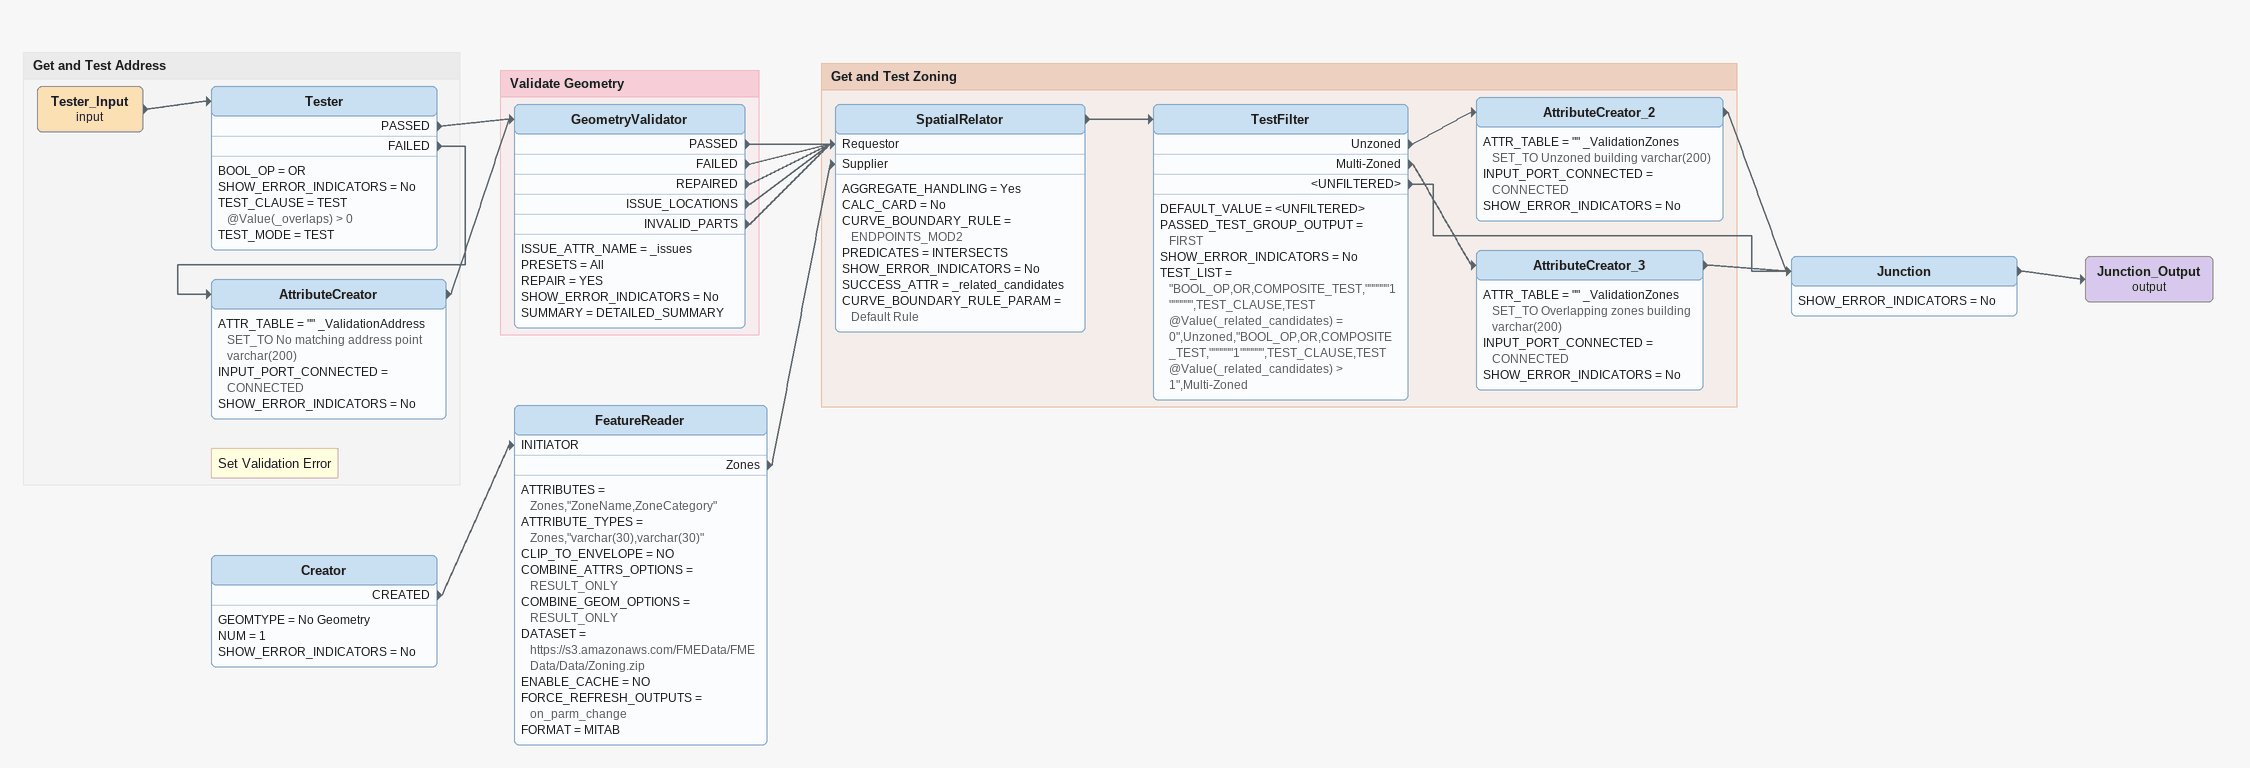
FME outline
Creator
    GEOMTYPE = No Geometry
    NUM = 1
    SHOW_ERROR_INDICATORS = No
    CREATED -> FeatureReader [INITIATOR]
FeatureReader
    ATTRIBUTES = Zones,"ZoneName,ZoneCategory"
    ATTRIBUTE_TYPES = Zones,"varchar(30),varchar(30)"
    CLIP_TO_ENVELOPE = NO
    COMBINE_ATTRS_OPTIONS = RESULT_ONLY
    COMBINE_GEOM_OPTIONS = RESULT_ONLY
    DATASET = https://s3.amazonaws.com/FMEData/FMEData/Data/Zoning.zip
    ENABLE_CACHE = NO
    FORCE_REFRESH_OUTPUTS = on_parm_change
    FORMAT = MITAB
    Zones -> SpatialRelator [Supplier]
Junction
    SHOW_ERROR_INDICATORS = No
    -> Junction_Output (output)
Junction_Output (output)

Bookmark: Get and Test Address
Tester_Input (input)
    -> Tester
Tester
    BOOL_OP = OR
    SHOW_ERROR_INDICATORS = No
    TEST_CLAUSE = TEST @Value(_overlaps) > 0
    TEST_MODE = TEST
    PASSED -> GeometryValidator
    FAILED -> AttributeCreator
Note: Set Validation Error
AttributeCreator
    ATTR_TABLE = "" _ValidationAddress SET_TO No matching address point varchar(200)
    INPUT_PORT_CONNECTED = CONNECTED
    SHOW_ERROR_INDICATORS = No
    -> GeometryValidator

Bookmark: Validate Geometry
GeometryValidator
    ISSUE_ATTR_NAME = _issues
    PRESETS = All
    REPAIR = YES
    SHOW_ERROR_INDICATORS = No
    SUMMARY = DETAILED_SUMMARY
    PASSED -> SpatialRelator [Requestor]
    FAILED -> SpatialRelator [Requestor]
    REPAIRED -> SpatialRelator [Requestor]
    ISSUE_LOCATIONS -> SpatialRelator [Requestor]
    INVALID_PARTS -> SpatialRelator [Requestor]

Bookmark: Get and Test Zoning
SpatialRelator
    AGGREGATE_HANDLING = Yes
    CALC_CARD = No
    CURVE_BOUNDARY_RULE = ENDPOINTS_MOD2
    PREDICATES = INTERSECTS
    SHOW_ERROR_INDICATORS = No
    SUCCESS_ATTR = _related_candidates
    CURVE_BOUNDARY_RULE_PARAM = Default Rule
    -> TestFilter
TestFilter
    DEFAULT_VALUE = <UNFILTERED>
    PASSED_TEST_GROUP_OUTPUT = FIRST
    SHOW_ERROR_INDICATORS = No
    TEST_LIST = "BOOL_OP,OR,COMPOSITE_TEST,""""""1"""""",TEST_CLAUSE,TEST @Value(_related_candidates) = 0",Unzoned,"BOOL_OP,OR,COMPOSITE_TEST,""""""1"""""",TEST_CLAUSE,TEST @Value(_related_candidates) > 1",Multi-Zoned
    Unzoned -> AttributeCreator_2
    Multi-Zoned -> AttributeCreator_3
    <UNFILTERED> -> Junction
AttributeCreator_2
    ATTR_TABLE = "" _ValidationZones SET_TO Unzoned building varchar(200)
    INPUT_PORT_CONNECTED = CONNECTED
    SHOW_ERROR_INDICATORS = No
    -> Junction
AttributeCreator_3
    ATTR_TABLE = "" _ValidationZones SET_TO Overlapping zones building varchar(200)
    INPUT_PORT_CONNECTED = CONNECTED
    SHOW_ERROR_INDICATORS = No
    -> Junction
